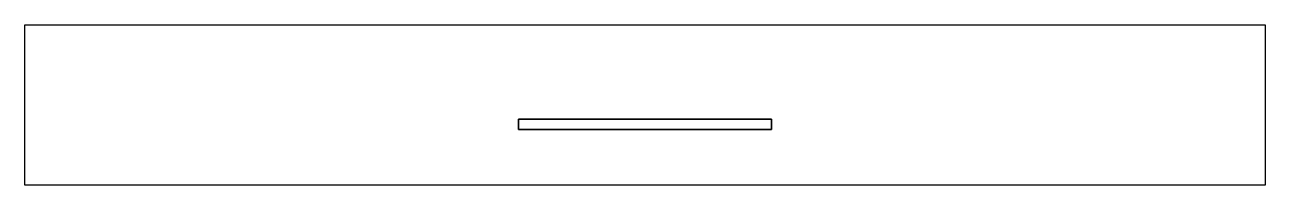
# Model space of a CAD drawing. Extents: x -54 to 47, y 76 to 89.
import ezdxf

# ---------------------------------------------------------------- set-up
doc = ezdxf.new("R2010")
doc.units = 0
doc.layers.add('CAPA_1', color=7, linetype='CONTINUOUS')

msp = doc.modelspace()

# ---------------------------------------------------------------- linework, layer by layer
at = {"layer": 'CAPA_1', "color": 250}
for points in [[(-53.8863, 88.7931), (46.6337, 88.7931), (46.6337, 75.7931), (-53.8863, 75.7931), (-53.8863, 88.7931)], [(-13.8863, 81.1451), (6.6337, 81.1451), (6.6337, 80.2951), (-13.8863, 80.2951), (-13.8863, 81.1451)], [(-13.8863, 80.2951), (6.6337, 80.2951), (6.6337, 81.1451), (-13.8863, 81.1451), (-13.8863, 80.2951)]]:
    msp.add_lwpolyline(points, close=True, dxfattribs=at)

doc.saveas('drawing.dxf')
